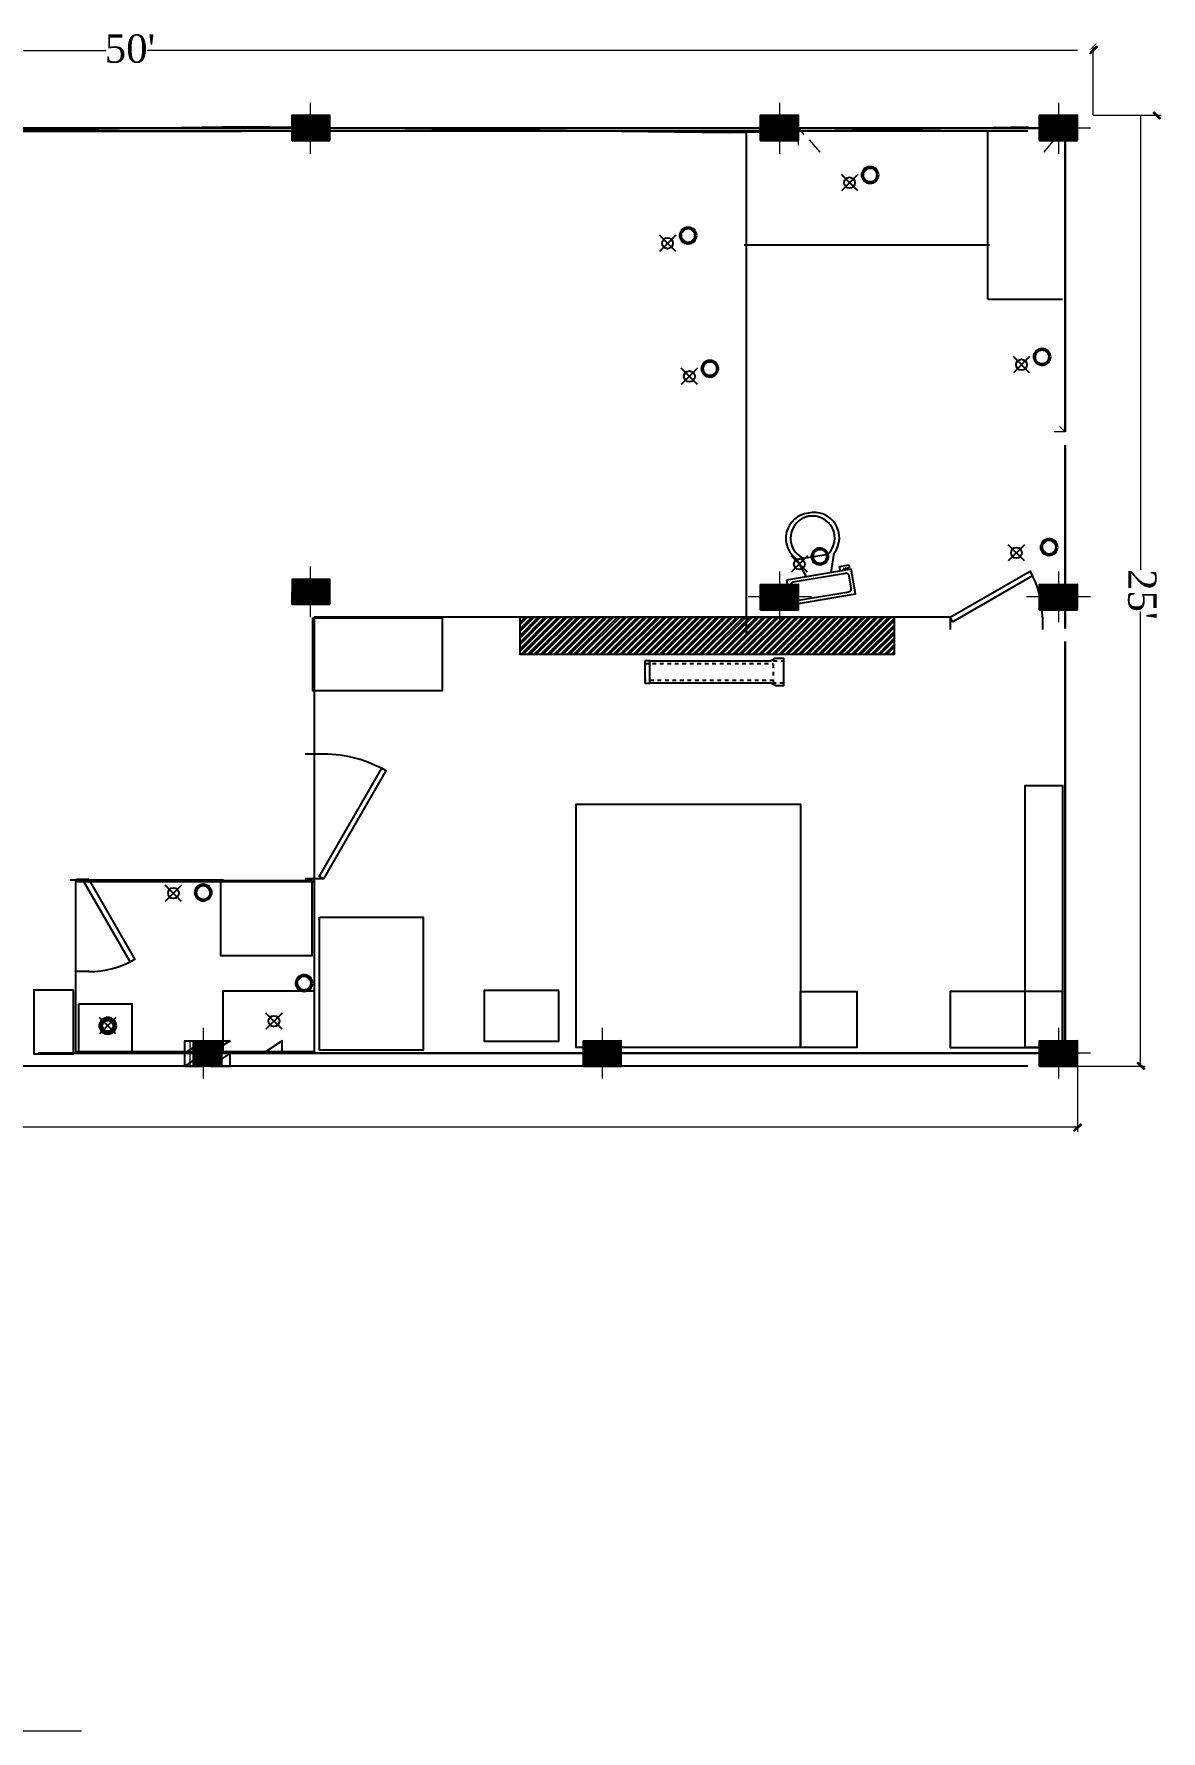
# Model space of a CAD drawing. Header units: feet. Extents: x 12482 to 12686, y -990 to -840.
# Drawn here: x 12520.01 to 12550.13, y -960.77 to -915.41 of the extents above; entities that cross this region are included whole.
import ezdxf

# ---------------------------------------------------------------- set-up
doc = ezdxf.new("R2010")
doc.units = ezdxf.units.FT
doc.linetypes.add('HIDDENX2', pattern=[0.75, 0.5, -0.25])
doc.layers.get('0').update_dxf_attribs({"true_color": 0xffffff})
doc.layers.add('Layer1', color=7, linetype='Continuous')
doc.styles.add('Times New Roman$001H0', font='times.ttf')

# ---------------------------------------------------------------- blocks, each defined once
blk = doc.blocks.new('*U17')
at = {"transparency": 33554687}
for p, q in [((0, 0), (0, 6)), ((40, 0), (40, 6))]:
    blk.add_line(p, q, dxfattribs=at)
blk.add_lwpolyline([(0, 0), (34.64, -20), (35.52, -18.48), (0.87, 1.52)], close=True, dxfattribs=at)
blk.add_arc((0, 0), 40, 330, 0, dxfattribs=at)
blk = doc.blocks.new('*U20')
at = {"transparency": 33554687}
for p, q in [((0, 0), (0, -100)), ((750, 0), (750, -100))]:
    blk.add_line(p, q, dxfattribs=at)
blk.add_lwpolyline([(0, 0), (650, 375), (671, 337), (22, -38)], close=True, dxfattribs=at)
blk.add_arc((0, 0), 750, 0, 30, dxfattribs=at)
blk = doc.blocks.new('*U21')
at = {"transparency": 33554687}
for p, q in [((-134, 183), (-210, 325)), ((-160, 334), (41, 368)), ((66, 217), (91, 376)), ((135, 268), (210, 280)), ((210, 280), (214, 255)), ((141, 230), (135, 268)), ((214, 255), (164, 247)), ((164, 247), (166, 234)), ((-263, 110), (-246, 10))]:
    blk.add_line(p, q, dxfattribs=at)
blk.add_lwpolyline([(-297, 156), (-263, -45), (263, 45), (229, 245)], close=True, dxfattribs=at)
for points in [[(183, 211), (-243, 139)], [(229, 91), (212, 191)], [(-217, -11), (209, 61)]]:
    blk.add_lwpolyline(points, dxfattribs=at)
for centre, radius, start, end in [((-97, 497), 206, 96.2761, 236.6389), ((-73, 501), 206, 322.6733, 103.0361), ((-84, 498), 181, 99.9561, 245.1507), ((-86, 497), 181, 314.1615, 99.3561), ((-242, 117), 22.5, 91.526, 197.7862), ((190, 190), 22.5, 1.526, 107.7862), ((-224, 10), 22.5, 181.526, 287.7862), ((208, 84), 22.5, 271.526, 17.7862)]:
    blk.add_arc(centre, radius, start, end, dxfattribs=at)
blk = doc.blocks.new('*U22')
at = {"transparency": 33554687}
for p, q in [((0, 0), (0, -100)), ((750, 0), (750, -100))]:
    blk.add_line(p, q, dxfattribs=at)
blk.add_lwpolyline([(0, 0), (650, 375), (671, 337), (22, -38)], close=True, dxfattribs=at)
blk.add_arc((0, 0), 750, 0, 30, dxfattribs=at)
blk = doc.blocks.new('Bore - Metric')
at = {"color": 0, "linetype": 'ByBlock', "lineweight": -2}
for p, q in [((3, 3), (-3, -3)), ((3, -3), (-3, 3))]:
    blk.add_line(p, q, dxfattribs=at)
blk.add_circle((0, 0), 2, dxfattribs=at)
blk = doc.blocks.new('Concrete Pipe - Imperial')
for p, q in [((-92.4, 8), (-96, 8)), ((-96, 8), (-96, -8)), ((-92.4, -8), (-92.4, 8)), ((-96, -8), (-92.4, -8))]:
    blk.add_line(p, q)
at = {"linetype": 'HIDDENX2'}
for p, q in [((-96, 6), (-3.6, 6)), ((-3.6, 8), (3.6, 8)), ((-3.6, -8), (-3.6, 8)), ((-3.6, -6), (-96, -6)), ((3.6, -8), (-3.6, -8))]:
    blk.add_line(p, q, dxfattribs=at)
for points in [[(-92.4, 8), (-5.6, 8)], [(-2, 10), (-5.6, 8)], [(-2, 10), (3.6, 10), (3.6, -10), (-2, -10)], [(-5.6, -8), (-92.4, -8)], [(-2, -10), (-5.6, -8)]]:
    blk.add_lwpolyline(points)

msp = doc.modelspace()

# ---------------------------------------------------------------- hatches: boundary and pattern name
at = {"true_color": 0xdd6e00, "transparency": 33554687}
h = msp.add_hatch(color=32, dxfattribs=at)
h.paths.add_polyline_path([(12548.22807, -915.82246), (12548.22807, -915.84306), (12548.39286, -915.65768)])
h.paths.add_polyline_path([(12548.22807, -915.84306), (12548.39286, -915.65768), (12548.41345, -915.67828)])
h = msp.add_hatch(color=32, dxfattribs=at)
h.paths.add_polyline_path([(12550.09215, -917.68487), (12550.11274, -917.66427), (12549.92736, -917.52008)])
h.paths.add_polyline_path([(12550.11274, -917.66427), (12549.92736, -917.52008), (12549.94796, -917.49949)])
at = {"true_color": 0x000001, "transparency": 33554687}
h = msp.add_hatch(color=1, dxfattribs=at)
h.paths.add_polyline_path([(12527.40055, -917.93205), (12527.40055, -917.58188), (12526.90619, -917.93205)])
h.paths.add_polyline_path([(12527.40055, -917.58188), (12526.90619, -917.93205), (12526.90619, -917.58188)])
h = msp.add_hatch(color=1, dxfattribs=at)
h.paths.add_polyline_path([(12527.40055, -918.26162), (12527.40055, -917.93205), (12526.90619, -918.26162)])
h.paths.add_polyline_path([(12527.40055, -917.93205), (12526.90619, -918.26162), (12526.90619, -917.93205)])
h = msp.add_hatch(color=1, dxfattribs=at)
h.paths.add_polyline_path([(12527.9155, -917.93205), (12527.9155, -917.58188), (12527.40055, -917.93205)])
h.paths.add_polyline_path([(12527.9155, -917.58188), (12527.40055, -917.93205), (12527.40055, -917.58188)])
h = msp.add_hatch(color=1, dxfattribs=at)
h.paths.add_polyline_path([(12527.9155, -918.26162), (12527.9155, -917.93205), (12527.40055, -918.26162)])
h.paths.add_polyline_path([(12527.9155, -917.93205), (12527.40055, -918.26162), (12527.40055, -917.93205)])
h = msp.add_hatch(color=1, dxfattribs=at)
h.paths.add_polyline_path([(12539.94482, -917.93205), (12539.94482, -917.58188), (12539.42987, -917.93205)])
h.paths.add_polyline_path([(12539.94482, -917.58188), (12539.42987, -917.93205), (12539.42987, -917.58188)])
h = msp.add_hatch(color=1, dxfattribs=at)
h.paths.add_polyline_path([(12539.94482, -918.26162), (12539.94482, -917.93205), (12539.42987, -918.26162)])
h.paths.add_polyline_path([(12539.94482, -917.93205), (12539.42987, -918.26162), (12539.42987, -917.93205)])
h = msp.add_hatch(color=1, dxfattribs=at)
h.paths.add_polyline_path([(12540.43918, -917.93205), (12540.43918, -917.58188), (12539.94482, -917.93205)])
h.paths.add_polyline_path([(12540.43918, -917.58188), (12539.94482, -917.93205), (12539.94482, -917.58188)])
h = msp.add_hatch(color=1, dxfattribs=at)
h.paths.add_polyline_path([(12540.43918, -918.26162), (12540.43918, -917.93205), (12539.94482, -918.26162)])
h.paths.add_polyline_path([(12540.43918, -917.93205), (12539.94482, -918.26162), (12539.94482, -917.93205)])
h = msp.add_hatch(color=1, dxfattribs=at)
h.paths.add_polyline_path([(12547.40135, -917.93205), (12547.40135, -917.58188), (12546.8864, -917.93205)])
h.paths.add_polyline_path([(12547.40135, -917.58188), (12546.8864, -917.93205), (12546.8864, -917.58188)])
h = msp.add_hatch(color=1, dxfattribs=at)
h.paths.add_polyline_path([(12547.40135, -918.26162), (12547.40135, -917.93205), (12546.8864, -918.26162)])
h.paths.add_polyline_path([(12547.40135, -917.93205), (12546.8864, -918.26162), (12546.8864, -917.93205)])
h = msp.add_hatch(color=1, dxfattribs=at)
h.paths.add_polyline_path([(12547.89571, -917.93205), (12547.89571, -917.58188), (12547.40135, -917.93205)])
h.paths.add_polyline_path([(12547.89571, -917.58188), (12547.40135, -917.93205), (12547.40135, -917.58188)])
h = msp.add_hatch(color=1, dxfattribs=at)
h.paths.add_polyline_path([(12547.89571, -918.26162), (12547.89571, -917.93205), (12547.40135, -918.26162)])
h.paths.add_polyline_path([(12547.89571, -917.93205), (12547.40135, -918.26162), (12547.40135, -917.93205)])
h = msp.add_hatch(color=1, dxfattribs=at)
h.paths.add_polyline_path([(12527.40055, -930.32157), (12527.40055, -929.9714), (12526.90619, -930.32157)])
h.paths.add_polyline_path([(12527.40055, -929.9714), (12526.90619, -930.32157), (12526.90619, -929.9714)])
h = msp.add_hatch(color=1, dxfattribs=at)
h.paths.add_polyline_path([(12527.9155, -930.32157), (12527.9155, -929.9714), (12527.40055, -930.32157)])
h.paths.add_polyline_path([(12527.9155, -929.9714), (12527.40055, -930.32157), (12527.40055, -929.9714)])
h = msp.add_hatch(color=1, dxfattribs=at)
h.paths.add_polyline_path([(12539.94482, -930.45572), (12539.94482, -930.12615), (12539.42987, -930.45572)])
h.paths.add_polyline_path([(12539.94482, -930.12615), (12539.42987, -930.45572), (12539.42987, -930.12615)])
h = msp.add_hatch(color=1, dxfattribs=at)
h.paths.add_polyline_path([(12540.43918, -930.45572), (12540.43918, -930.12615), (12539.94482, -930.45572)])
h.paths.add_polyline_path([(12540.43918, -930.12615), (12539.94482, -930.45572), (12539.94482, -930.12615)])
h = msp.add_hatch(color=1, dxfattribs=at)
h.paths.add_polyline_path([(12547.40135, -930.45572), (12547.40135, -930.12615), (12546.8864, -930.45572)])
h.paths.add_polyline_path([(12547.40135, -930.12615), (12546.8864, -930.45572), (12546.8864, -930.12615)])
h = msp.add_hatch(color=1, dxfattribs=at)
h.paths.add_polyline_path([(12547.89571, -930.45572), (12547.89571, -930.12615), (12547.40135, -930.45572)])
h.paths.add_polyline_path([(12547.89571, -930.12615), (12547.40135, -930.45572), (12547.40135, -930.12615)])
h = msp.add_hatch(color=1, dxfattribs=at)
h.paths.add_polyline_path([(12527.40055, -930.65114), (12527.40055, -930.32157), (12526.90619, -930.65114)])
h.paths.add_polyline_path([(12527.40055, -930.32157), (12526.90619, -930.65114), (12526.90619, -930.32157)])
h = msp.add_hatch(color=1, dxfattribs=at)
h.paths.add_polyline_path([(12527.9155, -930.65114), (12527.9155, -930.32157), (12527.40055, -930.65114)])
h.paths.add_polyline_path([(12527.9155, -930.32157), (12527.40055, -930.65114), (12527.40055, -930.32157)])
h = msp.add_hatch(color=1, dxfattribs=at)
h.paths.add_polyline_path([(12539.94482, -930.80589), (12539.94482, -930.45572), (12539.42987, -930.80589)])
h.paths.add_polyline_path([(12539.94482, -930.45572), (12539.42987, -930.80589), (12539.42987, -930.45572)])
h = msp.add_hatch(color=1, dxfattribs=at)
h.paths.add_polyline_path([(12540.43918, -930.80589), (12540.43918, -930.45572), (12539.94482, -930.80589)])
h.paths.add_polyline_path([(12540.43918, -930.45572), (12539.94482, -930.80589), (12539.94482, -930.45572)])
h = msp.add_hatch(color=1, dxfattribs=at)
h.paths.add_polyline_path([(12547.40135, -930.80589), (12547.40135, -930.45572), (12546.8864, -930.80589)])
h.paths.add_polyline_path([(12547.40135, -930.45572), (12546.8864, -930.80589), (12546.8864, -930.45572)])
h = msp.add_hatch(color=1, dxfattribs=at)
h.paths.add_polyline_path([(12547.89571, -930.80589), (12547.89571, -930.45572), (12547.40135, -930.80589)])
h.paths.add_polyline_path([(12547.89571, -930.45572), (12547.40135, -930.80589), (12547.40135, -930.45572)])
h = msp.add_hatch(color=1, dxfattribs=at)
h.paths.add_polyline_path([(12524.73337, -942.64983), (12524.73337, -942.32026), (12524.23901, -942.64983)])
h.paths.add_polyline_path([(12524.73337, -942.32026), (12524.23901, -942.64983), (12524.23901, -942.32026)])
h = msp.add_hatch(color=1, dxfattribs=at)
h.paths.add_polyline_path([(12525.05236, -942.64983), (12525.05236, -942.32026), (12524.5374, -942.64983)])
h.paths.add_polyline_path([(12525.05236, -942.32026), (12524.5374, -942.64983), (12524.5374, -942.32026)])
h = msp.add_hatch(color=1, dxfattribs=at)
h.paths.add_polyline_path([(12535.20725, -942.64983), (12535.20725, -942.32026), (12534.69229, -942.64983)])
h.paths.add_polyline_path([(12535.20725, -942.32026), (12534.69229, -942.64983), (12534.69229, -942.32026)])
h = msp.add_hatch(color=1, dxfattribs=at)
h.paths.add_polyline_path([(12535.7016, -942.64983), (12535.7016, -942.32026), (12535.20725, -942.64983)])
h.paths.add_polyline_path([(12535.7016, -942.32026), (12535.20725, -942.64983), (12535.20725, -942.32026)])
h = msp.add_hatch(color=1, dxfattribs=at)
h.paths.add_polyline_path([(12547.40135, -942.64983), (12547.40135, -942.32026), (12546.8864, -942.64983)])
h.paths.add_polyline_path([(12547.40135, -942.32026), (12546.8864, -942.64983), (12546.8864, -942.32026)])
h = msp.add_hatch(color=1, dxfattribs=at)
h.paths.add_polyline_path([(12547.89571, -942.64983), (12547.89571, -942.32026), (12547.40135, -942.64983)])
h.paths.add_polyline_path([(12547.89571, -942.32026), (12547.40135, -942.64983), (12547.40135, -942.32026)])
h = msp.add_hatch(color=1, dxfattribs=at)
h.paths.add_polyline_path([(12524.73337, -943), (12524.73337, -942.64983), (12524.23901, -943)])
h.paths.add_polyline_path([(12524.73337, -942.64983), (12524.23901, -943), (12524.23901, -942.64983)])
h = msp.add_hatch(color=1, dxfattribs=at)
h.paths.add_polyline_path([(12525.05236, -943), (12525.05236, -942.64983), (12524.5374, -943)])
h.paths.add_polyline_path([(12525.05236, -942.64983), (12524.5374, -943), (12524.5374, -942.64983)])
h = msp.add_hatch(color=1, dxfattribs=at)
h.paths.add_polyline_path([(12535.20725, -943), (12535.20725, -942.64983), (12534.69229, -943)])
h.paths.add_polyline_path([(12535.20725, -942.64983), (12534.69229, -943), (12534.69229, -942.64983)])
h = msp.add_hatch(color=1, dxfattribs=at)
h.paths.add_polyline_path([(12535.7016, -943), (12535.7016, -942.64983), (12535.20725, -943)])
h.paths.add_polyline_path([(12535.7016, -942.64983), (12535.20725, -943), (12535.20725, -942.64983)])
h = msp.add_hatch(color=1, dxfattribs=at)
h.paths.add_polyline_path([(12547.40135, -943), (12547.40135, -942.64983), (12546.8864, -943)])
h.paths.add_polyline_path([(12547.40135, -942.64983), (12546.8864, -943), (12546.8864, -942.64983)])
h = msp.add_hatch(color=1, dxfattribs=at)
h.paths.add_polyline_path([(12547.89571, -943), (12547.89571, -942.64983), (12547.40135, -943)])
h.paths.add_polyline_path([(12547.89571, -942.64983), (12547.40135, -943), (12547.40135, -942.64983)])
at = {"true_color": 0xdd6e00, "transparency": 33554687}
h = msp.add_hatch(color=32, dxfattribs=at)
h.paths.add_polyline_path([(12549.52296, -942.89701), (12549.50237, -942.91761), (12549.68775, -943.06179)])
h.paths.add_polyline_path([(12549.50237, -942.91761), (12549.68775, -943.06179), (12549.66715, -943.08239)])
h = msp.add_hatch(color=32, dxfattribs=at)
h.paths.add_polyline_path([(12547.81332, -944.70965), (12547.81332, -944.73024), (12547.9781, -944.54486)])
h.paths.add_polyline_path([(12547.81332, -944.73024), (12547.9781, -944.54486), (12547.9987, -944.56546)])
at = {"layer": 'Layer1', "transparency": 33554687}
h = msp.add_hatch(dxfattribs=at)
h.set_pattern_fill('STEEL', color=256)
h.set_pattern_definition([(45, (0, 0), (-0.0883883476, 0.0883883476), []), (45, (0, 0.0625), (-0.0883883476, 0.0883883476), [])])
h.paths.add_polyline_path([(12543, -932), (12543, -931), (12533, -931), (12533, -932)])

# ---------------------------------------------------------------- linework, layer by layer
at = {"color": 32, "linetype": 'Continuous', "lineweight": 5, "true_color": 0xdd6e00, "transparency": 33554687}
for p, q in [((12548.32071, -917.58188), (12548.32071, -915.74864)), ((12497.10066, -915.85163), (12521.94204, -915.85163)), ((12547.89571, -915.85163), (12523.03374, -915.85163)), ((12548.32071, -917.58188), (12550.13334, -917.58188)), ((12549.58476, -917.58188), (12549.58476, -929.73479)), ((12549.58476, -943), (12549.58476, -930.84709)), ((12547.89571, -943), (12547.89571, -944.75084)), ((12547.89571, -943), (12549.70835, -943)), ((12547.89571, -944.62725), (12518.9759, -944.62725)), ((12521.2825, -960.76857), (12496.42053, -960.76857))]:
    msp.add_line(p, q, dxfattribs=at)
at = {"color": 1, "linetype": 'Continuous', "lineweight": 9, "true_color": 0x000001, "transparency": 33554687}
for p, q in [((12527.40055, -918.61179), (12527.40055, -917.25231)), ((12539.94482, -918.61179), (12539.94482, -917.25231)), ((12547.40135, -918.61179), (12547.40135, -917.25231)), ((12528.24507, -917.93205), (12526.55602, -917.93205)), ((12540.78935, -917.93205), (12539.1003, -917.93205)), ((12548.24588, -917.93205), (12546.53623, -917.93205)), ((12527.40055, -931.00131), (12527.40055, -929.64183)), ((12539.94482, -931.13546), (12539.94482, -929.77598)), ((12547.40135, -931.13546), (12547.40135, -929.77598)), ((12540.78935, -930.45572), (12539.1003, -930.45572)), ((12548.24588, -930.45572), (12546.53623, -930.45572)), ((12524.5374, -943.32957), (12524.5374, -941.97009)), ((12535.20725, -943.32957), (12535.20725, -941.97009)), ((12547.40135, -943.32957), (12547.40135, -941.97009)), ((12527.48294, -942.64983), (12525.79389, -942.64983)), ((12536.05177, -942.64983), (12534.34212, -942.64983)), ((12548.24588, -942.64983), (12546.53623, -942.64983))]:
    msp.add_line(p, q, dxfattribs=at)
for p, q in [((12486.575, -918), (12546.575, -918)), ((12514.54551, -918), (12525.54549, -918.01787)), ((12514.59586, -918.06626), (12525.59439, -917.88635)), ((12525.59439, -917.88635), (12538.59339, -918.04775)), ((12538.59339, -918.04775), (12546.59197, -917.89712)), ((12546.575, -943), (12486.575, -943))]:
    msp.add_line(p, q)
at = {"color": 7, "linetype": 'Continuous', "lineweight": 20, "true_color": 0x000007, "transparency": 33554687}
for p, q in [((12540.43918, -917.93205), (12540.58336, -918.09683)), ((12540.93353, -917.93205), (12541.36609, -917.93205)), ((12541.57208, -917.93205), (12541.98404, -917.93205)), ((12542.21062, -917.93205), (12542.62258, -917.93205)), ((12542.84916, -917.93205), (12543.26112, -917.93205)), ((12543.46711, -917.93205), (12543.89967, -917.93205)), ((12544.10565, -917.93205), (12544.53821, -917.93205)), ((12544.74419, -917.93205), (12545.17675, -917.93205)), ((12545.38273, -917.93205), (12545.7947, -917.93205)), ((12546.02128, -917.93205), (12546.43324, -917.93205)), ((12546.65982, -917.93205), (12547.07178, -917.93205)), ((12547.42195, -918.09683), (12547.56614, -917.93205)), ((12540.72755, -918.24102), (12541.01593, -918.57059)), ((12547.00999, -918.57059), (12547.27776, -918.24102)), ((12547.56614, -921.7839), (12547.56614, -922.19586)), ((12547.56614, -922.42244), (12547.56614, -922.83441)), ((12547.56614, -923.04039), (12547.56614, -923.47295)), ((12547.56614, -923.67893), (12547.56614, -924.11149)), ((12547.56614, -924.31747), (12547.56614, -924.75004)), ((12547.56614, -924.95602), (12547.56614, -925.38858)), ((12547.42195, -925.90353), (12547.56614, -926.04772))]:
    msp.add_line(p, q, dxfattribs=at)
at = {"color": 7, "linetype": 'Continuous', "lineweight": 30, "true_color": 0x000007, "transparency": 33554687}
for p, q in [((12547.56614, -931.30025), (12547.56614, -926.39789)), ((12547.56614, -942.64983), (12547.56614, -931.65042)), ((12520.1294, -942.64983), (12524.18723, -942.64983)), ((12524.5374, -942.64983), (12547.56614, -942.64983))]:
    msp.add_line(p, q, dxfattribs=at)
at = {"color": 32, "linetype": 'Continuous', "lineweight": -2, "true_color": 0xdd6e00, "transparency": 33554687}
for points in [[(12548.23831, -915.91343), (12548.23831, -915.93403), (12548.4031, -915.74864)], [(12548.23831, -915.93403), (12548.4031, -915.74864), (12548.4237, -915.76924)], [(12550.11274, -917.66427), (12549.92736, -917.52008), (12549.94796, -917.49949)], [(12550.09215, -917.68487), (12550.11274, -917.66427), (12549.92736, -917.52008)], [(12549.52296, -942.89701), (12549.50237, -942.91761), (12549.68775, -943.06179)], [(12549.50237, -942.91761), (12549.68775, -943.06179), (12549.66715, -943.08239)], [(12547.81332, -944.70965), (12547.81332, -944.73024), (12547.9781, -944.54486)], [(12547.81332, -944.73024), (12547.9781, -944.54486), (12547.9987, -944.56546)]]:
    msp.add_lwpolyline(points, close=True, dxfattribs=at)
at = {"color": 7, "linetype": 'Continuous', "lineweight": 30, "true_color": 0x000007, "transparency": 33554687}
msp.add_lwpolyline([(12547.56614, -926.04772), (12547.56614, -917.93205), (12497.59502, -917.93205)], dxfattribs=at)
at = {"color": 1, "linetype": 'Continuous', "lineweight": -2, "true_color": 0x000001, "transparency": 33554687}
for points in [[(12527.40055, -917.93205), (12527.40055, -917.58188), (12526.90619, -917.93205)], [(12527.40055, -917.58188), (12526.90619, -917.93205), (12526.90619, -917.58188)], [(12527.40055, -918.26162), (12527.40055, -917.93205), (12526.90619, -918.26162)], [(12527.40055, -917.93205), (12526.90619, -918.26162), (12526.90619, -917.93205)], [(12527.9155, -917.93205), (12527.9155, -917.58188), (12527.40055, -917.93205)], [(12527.9155, -917.58188), (12527.40055, -917.93205), (12527.40055, -917.58188)], [(12527.9155, -918.26162), (12527.9155, -917.93205), (12527.40055, -918.26162)], [(12527.9155, -917.93205), (12527.40055, -918.26162), (12527.40055, -917.93205)], [(12539.94482, -917.93205), (12539.94482, -917.58188), (12539.42987, -917.93205)], [(12539.94482, -917.58188), (12539.42987, -917.93205), (12539.42987, -917.58188)], [(12539.94482, -918.26162), (12539.94482, -917.93205), (12539.42987, -918.26162)], [(12539.94482, -917.93205), (12539.42987, -918.26162), (12539.42987, -917.93205)], [(12540.43918, -917.93205), (12540.43918, -917.58188), (12539.94482, -917.93205)], [(12540.43918, -917.58188), (12539.94482, -917.93205), (12539.94482, -917.58188)], [(12540.43918, -918.26162), (12540.43918, -917.93205), (12539.94482, -918.26162)], [(12540.43918, -917.93205), (12539.94482, -918.26162), (12539.94482, -917.93205)], [(12547.40135, -917.93205), (12547.40135, -917.58188), (12546.8864, -917.93205)], [(12547.40135, -917.58188), (12546.8864, -917.93205), (12546.8864, -917.58188)], [(12547.40135, -918.26162), (12547.40135, -917.93205), (12546.8864, -918.26162)], [(12547.40135, -917.93205), (12546.8864, -918.26162), (12546.8864, -917.93205)], [(12547.89571, -917.93205), (12547.89571, -917.58188), (12547.40135, -917.93205)], [(12547.89571, -917.58188), (12547.40135, -917.93205), (12547.40135, -917.58188)], [(12547.89571, -918.26162), (12547.89571, -917.93205), (12547.40135, -918.26162)], [(12547.89571, -917.93205), (12547.40135, -918.26162), (12547.40135, -917.93205)], [(12527.40055, -930.32157), (12527.40055, -929.9714), (12526.90619, -930.32157)], [(12539.94482, -930.45572), (12539.94482, -930.12615), (12539.42987, -930.45572)], [(12539.94482, -930.12615), (12539.42987, -930.45572), (12539.42987, -930.12615)], [(12540.43918, -930.45572), (12540.43918, -930.12615), (12539.94482, -930.45572)], [(12540.43918, -930.12615), (12539.94482, -930.45572), (12539.94482, -930.12615)], [(12547.40135, -930.45572), (12547.40135, -930.12615), (12546.8864, -930.45572)], [(12547.40135, -930.12615), (12546.8864, -930.45572), (12546.8864, -930.12615)], [(12547.89571, -930.45572), (12547.89571, -930.12615), (12547.40135, -930.45572)], [(12547.89571, -930.12615), (12547.40135, -930.45572), (12547.40135, -930.12615)], [(12527.40055, -930.65114), (12527.40055, -930.32157), (12526.90619, -930.65114)], [(12527.40055, -930.32157), (12526.90619, -930.65114), (12526.90619, -930.32157)], [(12527.9155, -930.65114), (12527.9155, -930.32157), (12527.40055, -930.65114)], [(12539.94482, -930.80589), (12539.94482, -930.45572), (12539.42987, -930.80589)], [(12539.94482, -930.45572), (12539.42987, -930.80589), (12539.42987, -930.45572)], [(12540.43918, -930.80589), (12540.43918, -930.45572), (12539.94482, -930.80589)], [(12540.43918, -930.45572), (12539.94482, -930.80589), (12539.94482, -930.45572)], [(12547.40135, -930.80589), (12547.40135, -930.45572), (12546.8864, -930.80589)], [(12547.40135, -930.45572), (12546.8864, -930.80589), (12546.8864, -930.45572)], [(12547.89571, -930.80589), (12547.89571, -930.45572), (12547.40135, -930.80589)], [(12547.89571, -930.45572), (12547.40135, -930.80589), (12547.40135, -930.45572)], [(12524.5374, -942.32026), (12524.04305, -942.64983), (12524.04305, -942.32026)], [(12525.05236, -942.64983), (12525.05236, -942.32026), (12524.5374, -942.64983)], [(12525.24832, -942.32026), (12524.73337, -942.64983), (12524.73337, -942.32026)], [(12526.63841, -942.64983), (12526.63841, -942.32026), (12526.14406, -942.64983)], [(12535.20725, -942.64983), (12535.20725, -942.32026), (12534.69229, -942.64983)], [(12535.20725, -942.32026), (12534.69229, -942.64983), (12534.69229, -942.32026)], [(12535.7016, -942.64983), (12535.7016, -942.32026), (12535.20725, -942.64983)], [(12535.7016, -942.32026), (12535.20725, -942.64983), (12535.20725, -942.32026)], [(12547.40135, -942.64983), (12547.40135, -942.32026), (12546.8864, -942.64983)], [(12547.40135, -942.32026), (12546.8864, -942.64983), (12546.8864, -942.32026)], [(12547.89571, -942.64983), (12547.89571, -942.32026), (12547.40135, -942.64983)], [(12547.89571, -942.32026), (12547.40135, -942.64983), (12547.40135, -942.32026)], [(12524.5374, -943), (12524.5374, -942.64983), (12524.04305, -943)], [(12524.5374, -942.64983), (12524.04305, -943), (12524.04305, -942.64983)], [(12525.05236, -942.64983), (12524.5374, -943), (12524.5374, -942.64983)], [(12525.24832, -943), (12525.24832, -942.64983), (12524.73337, -943)], [(12535.20725, -943), (12535.20725, -942.64983), (12534.69229, -943)], [(12535.20725, -942.64983), (12534.69229, -943), (12534.69229, -942.64983)], [(12535.7016, -943), (12535.7016, -942.64983), (12535.20725, -943)], [(12535.7016, -942.64983), (12535.20725, -943), (12535.20725, -942.64983)], [(12547.40135, -943), (12547.40135, -942.64983), (12546.8864, -943)], [(12547.40135, -942.64983), (12546.8864, -943), (12546.8864, -942.64983)], [(12547.89571, -943), (12547.89571, -942.64983), (12547.40135, -943)], [(12547.89571, -942.64983), (12547.40135, -943), (12547.40135, -942.64983)]]:
    msp.add_lwpolyline(points, close=True, dxfattribs=at)
at = {"color": 1, "linetype": 'Continuous', "lineweight": 9, "true_color": 0x000001, "transparency": 33554687}
for points in [[(12526.90619, -918.26162), (12526.90619, -917.58188), (12527.9155, -917.58188), (12527.9155, -918.26162)], [(12539.42987, -918.26162), (12539.42987, -917.58188), (12540.43918, -917.58188), (12540.43918, -918.26162)], [(12546.8864, -918.26162), (12546.8864, -917.58188), (12547.89571, -917.58188), (12547.89571, -918.26162)], [(12526.90619, -930.65114), (12526.90619, -929.9714), (12527.9155, -929.9714), (12527.9155, -930.65114)], [(12539.42987, -930.80589), (12539.42987, -930.12615), (12540.43918, -930.12615), (12540.43918, -930.80589)], [(12546.8864, -930.80589), (12546.8864, -930.12615), (12547.89571, -930.12615), (12547.89571, -930.80589)], [(12524.18723, -942.9897), (12524.18723, -942.30996), (12525.01714, -942.30996), (12525.01714, -942.9897)], [(12534.69229, -943), (12534.69229, -942.32026), (12535.7016, -942.32026), (12535.7016, -943)], [(12546.8864, -943), (12546.8864, -942.32026), (12547.89571, -942.32026), (12547.89571, -943)]]:
    msp.add_lwpolyline(points, close=True, dxfattribs=at)
at = {"color": 7, "linetype": 'Continuous', "lineweight": 20, "true_color": 0x000007, "transparency": 33554687}
for points in [[(12540.43918, -918.38521), (12540.43918, -917.93205), (12540.72755, -917.93205)], [(12547.27776, -917.93205), (12547.56614, -917.93205), (12547.56614, -918.38521)], [(12547.56614, -925.59456), (12547.56614, -926.04772), (12547.27776, -926.04772)]]:
    msp.add_lwpolyline(points, dxfattribs=at)
at = {"layer": 'Layer1', "transparency": 33554687}
for p, q in [((12545.5, -922.5), (12545.5, -918)), ((12539.0536, -931.5), (12539.0536, -918.0306)), ((12545.54785, -921.05322), (12538.98855, -921.05322)), ((12545.5, -922.5), (12547.5, -922.5)), ((12544.5, -931), (12527.5, -931)), ((12527.5, -931), (12527.5, -942.5)), ((12520.97723, -938.01772), (12525.07348, -938.01772))]:
    msp.add_line(p, q, dxfattribs=at)
for points in [[(12527.45741, -931.01971), (12530.92005, -931.01971), (12530.92005, -932.96754), (12527.45741, -932.96754)], [(12533, -931), (12543, -931), (12543, -932), (12533, -932)], [(12547.5, -942.5), (12546.5, -942.5), (12546.5, -935.5), (12547.5, -935.5)], [(12540.5, -942.5), (12534.5, -942.5), (12534.5, -936), (12540.5, -936)], [(12521.12038, -942.60675), (12527.50238, -942.60675), (12527.50238, -938.07406), (12521.12038, -938.07406)], [(12524.99909, -938.03308), (12527.43496, -938.03308), (12527.43496, -940.05194), (12524.99909, -940.05194)], [(12527.63564, -939.01492), (12530.4107, -939.01492), (12530.4107, -942.57231), (12527.63564, -942.57231)], [(12521.065, -940.97178), (12520.00771, -940.97178), (12520.00771, -942.67164), (12521.065, -942.67164)], [(12527.50811, -940.99777), (12525.05451, -940.99777), (12525.05451, -942.64323), (12527.50811, -942.64323)], [(12534.03412, -940.97651), (12532.04224, -940.97651), (12532.04224, -942.33369), (12534.03412, -942.33369)], [(12540.5, -941), (12542, -941), (12542, -942.5), (12540.5, -942.5)], [(12547.5, -941), (12544.5, -941), (12544.5, -942.5), (12547.5, -942.5)], [(12521.21063, -941.33611), (12522.62773, -941.33611), (12522.62773, -942.61988), (12521.21063, -942.61988)]]:
    msp.add_lwpolyline(points, close=True, dxfattribs=at)
at = {"layer": 'Layer1', "color": 3, "lineweight": 50, "transparency": 33554687}
for centre in [(12542.35582, -919.18108), (12537.49185, -920.79859), (12546.95207, -924.04442), (12538.07597, -924.35687), (12541.01619, -929.37475), (12547.1403, -929.12604), (12524.53217, -938.36068), (12527.22762, -940.77853), (12521.97963, -941.91984)]:
    msp.add_circle(centre, 0.20413, dxfattribs=at)

# ---------------------------------------------------------------- block references
at = {"color": 177, "true_color": 0x293189, "transparency": 33554687, "xscale": 0.07260939140845342, "yscale": 0.07260939140845342, "zscale": 0.07260939140845342}
for p in [(12541.80667, -919.38802), (12536.94271, -921.00553), (12537.52683, -924.56381), (12546.40293, -924.25136), (12546.26786, -929.27931), (12540.46704, -929.5817), (12523.736, -938.37613), (12526.423, -941.79634), (12521.97963, -941.91984)]:
    msp.add_blockref('Bore - Metric', p, dxfattribs=at)
at = {"layer": 'Layer1', "transparency": 33554687}
for name, p, xscale, yscale, zscale in [('*U21', (12541.09919, -930.52041), 0.003280839895013123, 0.003280839895013123, 0.003280839895013123), ('*U20', (12544.5, -931), 0.003280839895013123, 0.003280839895013123, 0.003280839895013123), ('Concrete Pipe - Imperial', (12539.90923, -932.46444), 0.03720629809819496, 0.03720629809819496, 0.03720629809819496)]:
    msp.add_blockref(name, p, dxfattribs=dict(at, xscale=xscale, yscale=yscale, zscale=zscale))
for name, p, xscale, yscale, zscale, rotation in [('*U17', (12527.75725, -937.99551), 0.08333333333333333, 0.08333333333333333, 0.08333333333333333, 90.00000000000001), ('*U22', (12521.47455, -938.0115), 0.003280839895013123, 0.003280839895013123, 0.003280839895013123, 270)]:
    msp.add_blockref(name, p, dxfattribs=dict(at, xscale=xscale, yscale=yscale, zscale=zscale, rotation=rotation))

# ---------------------------------------------------------------- texts
at = {"color": 32, "true_color": 0xdd6e00, "transparency": 33554687, "style": 'Times New Roman$001H0'}
msp.add_text("50'", height=0.757662, dxfattribs=at).set_placement((12521.90084, -916.1812))
msp.add_text("25'", height=0.757662, rotation=270, dxfattribs=at).set_placement((12549.25519, -929.71419))

doc.saveas('drawing.dxf')
